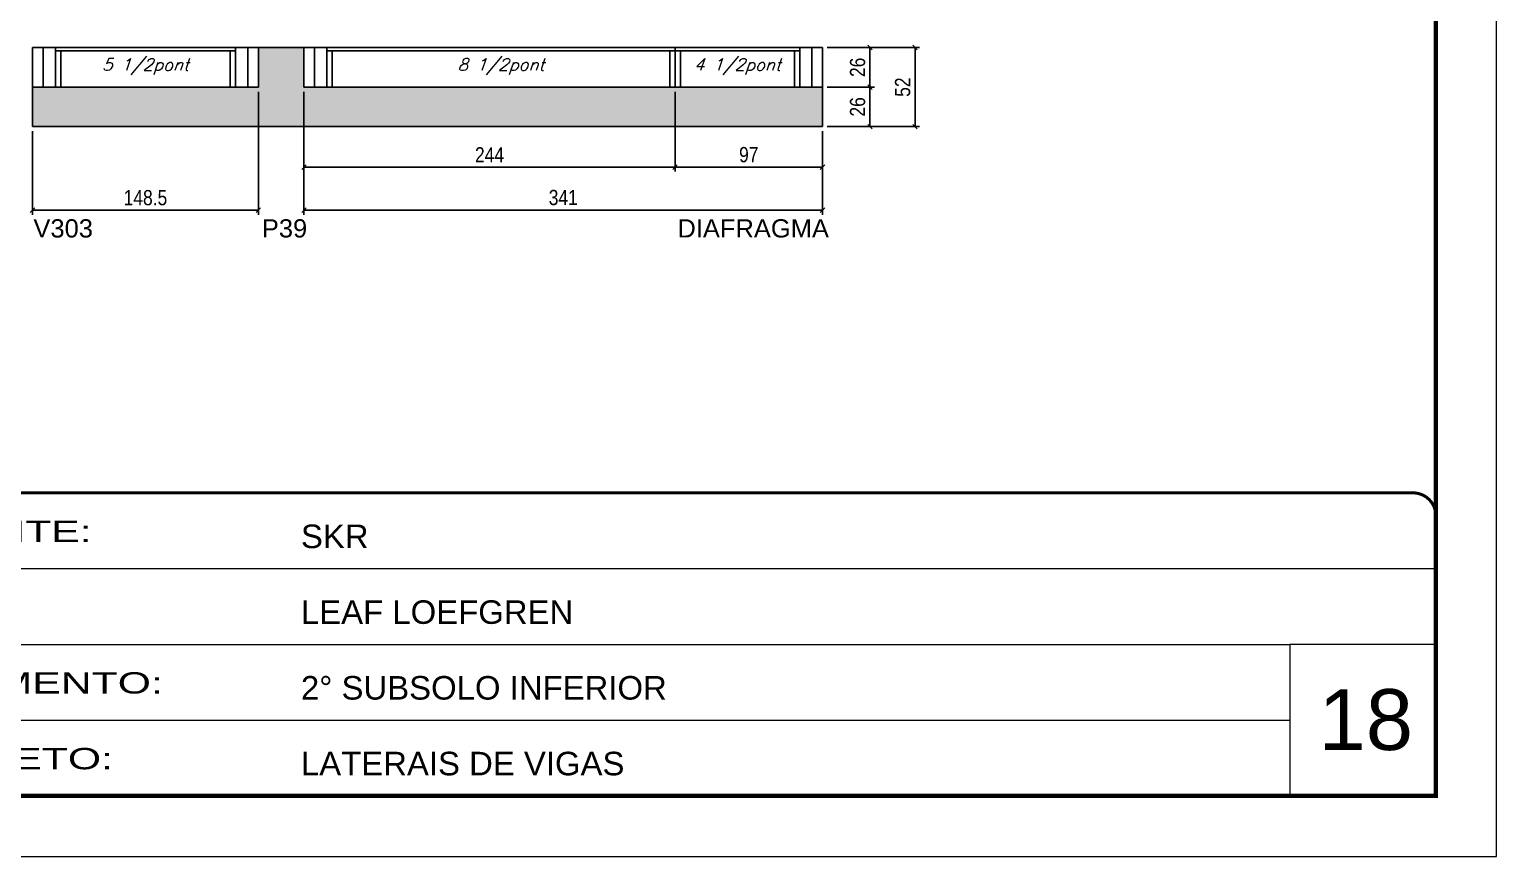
# Model space of a CAD drawing. Extents: x 3309 to 9590, y -2522 to 15424.
# Drawn here: x 5428 to 6393, y 8964 to 9508 of the extents above; entities that cross this region are included whole.
import ezdxf

# ---------------------------------------------------------------- set-up
doc = ezdxf.new("R2010")
doc.units = 0
doc.linetypes.add('CONTINUO', pattern=[0])
doc.linetypes.add('DASHED', pattern=[0.75, 0.5, -0.25])
for name, color, linetype in [('5', 5, 'Continuous'), ('COTA', 241, 'Continuous'), ('Painéis', 200, 'Continuous'), ('SARR_2.2x7', 40, 'Continuous'), ('SARR_3.5x7', 81, 'Continuous'), ('texto', 7, 'Continuous')]:
    doc.layers.add(name, color=color, linetype=linetype)
for name, color, linetype, lineweight in [('CARIMBO', 255, 'Continuous', 9), ('Folhas', 255, 'Continuous', 9), ('SARRAFO DE PRESSAO', 251, 'DASHED', 9)]:
    doc.layers.add(name, color=color, linetype=linetype, lineweight=lineweight)
doc.styles.add('ARIAL', font='arial.ttf')
doc.styles.add('COTA TECNICA', font='techl___.ttf', dxfattribs={"height": 10})
doc.styles.add('Romans', font='romans.shx')
doc.styles.get("Standard").update_dxf_attribs({"font": 'arial.ttf'})
doc.styles.add('Tecnologia', font='')
doc.styles.get('Tecnologia').set_extended_font_data('Forgotten Futurist')
doc.dimstyles.new('PAINEL', dxfattribs={"dimtxt": 10, "dimasz": 3, "dimexe": 3, "dimexo": 3, "dimgap": 3, "dimtad": 1, "dimdec": 1, "dimzin": 12, "dimdsep": 46, "dimtxsty": 'COTA TECNICA', "dimblk1": 'OBLIQUE', "dimblk2": 'OBLIQUE', "dimsah": 1, "dimcen": 0.9, "dimclrd": 4, "dimclre": 4, "dimclrt": 240, "dimadec": 1, "dimazin": 3, "dimtfac": 1, "dimtdec": 1, "dimtmove": 0, "dimatfit": 3, "dimfxl": 1, "dimtolj": 1, "dimtzin": 12, "dimarcsym": 0})

# ---------------------------------------------------------------- blocks, each defined once
blk = doc.blocks.new('9999999999')
at = {"color": 30, "linetype": 'CONTINUO'}
for p, q in [((98564.56, 34379.64), (99583.98, 34379.64)), ((98564.56, 34329.83), (99487.98, 34329.83)), ((99583.98, 34329.83), (99487.98, 34329.83)), ((99487.98, 34329.83), (99487.98, 34230.21)), ((98564.56, 34280.02), (99487.98, 34280.02))]:
    blk.add_line(p, q, dxfattribs=at)
at = {"color": 30, "linetype": 'CONTINUO', "const_width": 2}
blk.add_lwpolyline([(99583.98, 34230.21), (99583.98, 34414.45, 0.414214), (99568.98, 34429.45), (98228.98, 34429.45, 0.414214), (98213.98, 34414.45), (98213.98, 34245.21, 0.414214), (98228.98, 34230.21), (99583.98, 34230.21)], format="xyb", dxfattribs=at)
at = {"layer": 'Folhas'}
blk.add_lwpolyline([(98138.98, 34190.21), (99623.98, 34190.21), (99623.98, 35240.21), (98138.98, 35240.21)], close=True, dxfattribs=at)
at = {"layer": 'Folhas', "color": 30, "const_width": 3}
blk.add_lwpolyline([(98213.98, 34230.21), (99583.98, 34230.21), (99583.98, 35200.21), (98213.98, 35200.21)], close=True, dxfattribs=at)
at = {"color": 7, "linetype": 'Continuous', "ltscale": 5, "style": 'ARIAL'}
for s, height, p in [('SKR', 15.483, (98837.68, 34393.13)), ('LEAF LOEFGREN', 15.4829, (98837.68, 34343.32)), ('2° SUBSOLO INFERIOR', 15.4829, (98837.68, 34293.51)), ('LATERAIS DE VIGAS', 15.4829, (98837.68, 34243.7))]:
    blk.add_text(s, height=height, dxfattribs=at).set_placement(p)
at = {"layer": 'Folhas', "color": 7, "style": 'Tecnologia', "width": 1.5}
for s, p in [('CLIENTE:', (98573.65, 34397.17)), ('PAVIMENTO:', (98573.65, 34297.5)), ('PROJETO:', (98573.65, 34247.69))]:
    blk.add_text(s, height=14, dxfattribs=at).set_placement(p)
blk = doc.blocks.new('_Oblique')
at = {"color": 0, "linetype": 'ByBlock', "lineweight": -2}
blk.add_line((-0.5, -0.5), (0.5, 0.5), dxfattribs=at)
blk = doc.blocks.new('*D1554')
at = {"layer": 'COTA', "color": 4, "lineweight": -2, "transparency": 16777216}
for p, q in [((5952.57, 9495.65), (5983.76, 9495.65)), ((5980.76, 9469.65), (5980.76, 9495.65)), ((5952.57, 9469.65), (5983.76, 9469.65))]:
    blk.add_line(p, q, dxfattribs=at)
at = {"layer": 'Defpoints', "color": 0, "transparency": 16777216}
for p in [(5949.57, 9495.65), (5980.76, 9495.65), (5949.57, 9469.65)]:
    blk.add_point(p, dxfattribs=at)
at = {"layer": 'COTA', "color": 4, "lineweight": -2, "transparency": 16777216, "xscale": 3, "yscale": 3, "zscale": 3}
for p, rotation in [((5980.76, 9495.65), 90), ((5980.76, 9469.65), 270)]:
    blk.add_blockref('_Oblique', p, dxfattribs=dict(at, rotation=rotation))
at = {"layer": 'COTA', "color": 240, "transparency": 16777216, "insert": (5972.66, 9482.65), "char_height": 10, "attachment_point": 5, "rotation": 90, "style": 'COTA TECNICA'}
blk.add_mtext('\\A1;26', dxfattribs=at)
blk = doc.blocks.new('*D1555')
at = {"layer": 'COTA', "color": 4, "lineweight": -2, "transparency": 16777216}
for p, q in [((5608.57, 9466.65), (5608.57, 9385.77)), ((5949.57, 9440.65), (5949.57, 9385.77)), ((5949.57, 9388.77), (5608.57, 9388.77))]:
    blk.add_line(p, q, dxfattribs=at)
at = {"layer": 'Defpoints', "color": 0, "transparency": 16777216}
for p in [(5608.57, 9469.65), (5949.57, 9443.65), (5608.57, 9388.77)]:
    blk.add_point(p, dxfattribs=at)
at = {"layer": 'COTA', "color": 4, "lineweight": -2, "transparency": 16777216, "xscale": 3, "yscale": 3, "zscale": 3, "rotation": 180}
blk.add_blockref('_Oblique', (5608.57, 9388.77), dxfattribs=at)
at = {"layer": 'COTA', "color": 4, "lineweight": -2, "transparency": 16777216, "xscale": 3, "yscale": 3, "zscale": 3}
blk.add_blockref('_Oblique', (5949.57, 9388.77), dxfattribs=at)
at = {"layer": 'COTA', "color": 240, "transparency": 16777216, "insert": (5779.07, 9396.99), "char_height": 10, "attachment_point": 5, "style": 'COTA TECNICA'}
blk.add_mtext('\\A1;341', dxfattribs=at)
blk = doc.blocks.new('*D1556')
at = {"layer": 'COTA', "color": 4, "lineweight": -2, "transparency": 16777216}
for p, q in [((5578.57, 9466.65), (5578.57, 9385.77)), ((5430.07, 9440.65), (5430.07, 9385.77)), ((5578.57, 9388.77), (5430.07, 9388.77))]:
    blk.add_line(p, q, dxfattribs=at)
at = {"layer": 'Defpoints', "color": 0, "transparency": 16777216}
for p in [(5578.57, 9469.65), (5430.07, 9443.65), (5430.07, 9388.77)]:
    blk.add_point(p, dxfattribs=at)
at = {"layer": 'COTA', "color": 4, "lineweight": -2, "transparency": 16777216, "xscale": 3, "yscale": 3, "zscale": 3, "rotation": 180}
blk.add_blockref('_Oblique', (5430.07, 9388.77), dxfattribs=at)
at = {"layer": 'COTA', "color": 4, "lineweight": -2, "transparency": 16777216, "xscale": 3, "yscale": 3, "zscale": 3}
blk.add_blockref('_Oblique', (5578.57, 9388.77), dxfattribs=at)
at = {"layer": 'COTA', "color": 240, "transparency": 16777216, "insert": (5504.32, 9396.9), "char_height": 10, "attachment_point": 5, "style": 'COTA TECNICA'}
blk.add_mtext('\\A1;148.5', dxfattribs=at)
blk = doc.blocks.new('*D1557')
at = {"layer": 'COTA', "color": 4, "lineweight": -2, "transparency": 16777216}
for p, q in [((5608.57, 9466.65), (5608.57, 9414.08)), ((5852.57, 9466.65), (5852.57, 9414.08)), ((5608.57, 9417.08), (5852.57, 9417.08))]:
    blk.add_line(p, q, dxfattribs=at)
at = {"layer": 'Defpoints', "color": 0, "transparency": 16777216}
for p in [(5608.57, 9469.65), (5852.57, 9469.65), (5852.57, 9417.08)]:
    blk.add_point(p, dxfattribs=at)
at = {"layer": 'COTA', "color": 4, "lineweight": -2, "transparency": 16777216, "xscale": 3, "yscale": 3, "zscale": 3, "rotation": 180}
blk.add_blockref('_Oblique', (5608.57, 9417.08), dxfattribs=at)
at = {"layer": 'COTA', "color": 4, "lineweight": -2, "transparency": 16777216, "xscale": 3, "yscale": 3, "zscale": 3}
blk.add_blockref('_Oblique', (5852.57, 9417.08), dxfattribs=at)
at = {"layer": 'COTA', "color": 240, "transparency": 16777216, "insert": (5730.57, 9425.16), "char_height": 10, "attachment_point": 5, "style": 'COTA TECNICA'}
blk.add_mtext('\\A1;244', dxfattribs=at)
blk = doc.blocks.new('*D1558')
at = {"layer": 'COTA', "color": 4, "lineweight": -2, "transparency": 16777216}
for p, q in [((5852.57, 9466.65), (5852.57, 9414.08)), ((5949.57, 9440.65), (5949.57, 9414.08)), ((5852.57, 9417.08), (5949.57, 9417.08))]:
    blk.add_line(p, q, dxfattribs=at)
at = {"layer": 'Defpoints', "color": 0, "transparency": 16777216}
for p in [(5852.57, 9469.65), (5949.57, 9443.65), (5949.57, 9417.08)]:
    blk.add_point(p, dxfattribs=at)
at = {"layer": 'COTA', "color": 4, "lineweight": -2, "transparency": 16777216, "xscale": 3, "yscale": 3, "zscale": 3, "rotation": 180}
blk.add_blockref('_Oblique', (5852.57, 9417.08), dxfattribs=at)
at = {"layer": 'COTA', "color": 4, "lineweight": -2, "transparency": 16777216, "xscale": 3, "yscale": 3, "zscale": 3}
blk.add_blockref('_Oblique', (5949.57, 9417.08), dxfattribs=at)
at = {"layer": 'COTA', "color": 240, "transparency": 16777216, "insert": (5901.07, 9425.19), "char_height": 10, "attachment_point": 5, "style": 'COTA TECNICA'}
blk.add_mtext('\\A1;97', dxfattribs=at)
blk = doc.blocks.new('*D1560')
at = {"layer": 'COTA', "color": 4, "lineweight": -2, "transparency": 16777216}
for p, q in [((5952.57, 9469.65), (5983.76, 9469.65)), ((5980.76, 9469.65), (5980.76, 9443.65)), ((5952.57, 9443.65), (5983.76, 9443.65))]:
    blk.add_line(p, q, dxfattribs=at)
at = {"layer": 'Defpoints', "color": 0, "transparency": 16777216}
for p in [(5949.57, 9469.65), (5949.57, 9443.65), (5980.76, 9443.65)]:
    blk.add_point(p, dxfattribs=at)
at = {"layer": 'COTA', "color": 4, "lineweight": -2, "transparency": 16777216, "xscale": 3, "yscale": 3, "zscale": 3}
for p, rotation in [((5980.76, 9469.65), 90), ((5980.76, 9443.65), 270)]:
    blk.add_blockref('_Oblique', p, dxfattribs=dict(at, rotation=rotation))
at = {"layer": 'COTA', "color": 240, "transparency": 16777216, "insert": (5972.66, 9456.65), "char_height": 10, "attachment_point": 5, "rotation": 90, "style": 'COTA TECNICA'}
blk.add_mtext('\\A1;26', dxfattribs=at)
blk = doc.blocks.new('*D1561')
at = {"layer": 'COTA', "color": 4, "lineweight": -2, "transparency": 16777216}
for p, q in [((5952.57, 9495.65), (6013.4, 9495.65)), ((6010.4, 9443.65), (6010.4, 9495.65)), ((5952.57, 9443.65), (6013.4, 9443.65))]:
    blk.add_line(p, q, dxfattribs=at)
at = {"layer": 'Defpoints', "color": 0, "transparency": 16777216}
for p in [(5949.57, 9495.65), (6010.4, 9495.65), (5949.57, 9443.65)]:
    blk.add_point(p, dxfattribs=at)
at = {"layer": 'COTA', "color": 4, "lineweight": -2, "transparency": 16777216, "xscale": 3, "yscale": 3, "zscale": 3}
for p, rotation in [((6010.4, 9495.65), 90), ((6010.4, 9443.65), 270)]:
    blk.add_blockref('_Oblique', p, dxfattribs=dict(at, rotation=rotation))
at = {"layer": 'COTA', "color": 240, "transparency": 16777216, "insert": (6002.29, 9469.65), "char_height": 10, "attachment_point": 5, "rotation": 90, "style": 'COTA TECNICA'}
blk.add_mtext('\\A1;52', dxfattribs=at)

msp = doc.modelspace()

# ---------------------------------------------------------------- hatches: boundary and pattern name
at = {"layer": 'COTA'}
h = msp.add_hatch(dxfattribs=at)
h.set_pattern_fill('AR-CONC', color=256, scale=0.03)
h.set_pattern_definition([(50, (0, -21.835), (5.46554, -0.4781726), [0.5715, -6.2865]), (355, (0, -21.835), (-1.0573026, 5.7317054), [0.4572, -5.0292175]), (100.451445, (0.4555, -21.875), (4.4082374, 5.2535326), [0.4857003, -5.3427073]), (46.1842, (0, -20.311), (8.1323712, -1.26127), [0.85725, -9.42975]), (96.63556, (0.678, -20.416), (7.122124, 7.422784), [0.728551, -8.014068]), (351.18415, (0, -20.311), (7.122124, 7.422784), [0.685799, -7.543792]), (21, (0.762, -20.692), (4.5484317, -3.067956), [0.5715, -6.2865]), (326, (0.762, -20.692), (1.8540609, 5.525639), [0.4572, -5.0292]), (71.451445, (1.141, -20.9476), (6.4024926, 2.457683), [0.4857003, -5.342698]), (37.5, (0, -21.835), (0.0926581, 2.53665117), [0, -4.96824, 0, -5.1054, 0, -5.04825]), (7.5, (0, -21.835), (2.0045899, 3.00541724), [0, -2.91084, 0, -4.85394, 0, -1.92405]), (327.5, (-1.6993, -21.835), (4.06771786, -0.17186232), [0, -1.905, 0, -5.9436, 0, -7.8867]), (317.5, (-2.4613, -21.835), (4.4438754, 0.7627947), [0, -2.4765, 0, -3.94716, 0, -5.6007])])
h.paths.add_polyline_path([(5608.57, 9469.65), (5608.57, 9495.65), (5578.57, 9495.65), (5578.57, 9469.65), (5430.07, 9469.65), (5430.07, 9443.65), (5949.57, 9443.65), (5949.57, 9469.65)])

# ---------------------------------------------------------------- linework, layer by layer
for p, q in [((5608.57, 9495.65), (5578.57, 9495.65)), ((5430.07, 9443.65), (5430.07, 9469.65)), ((5949.57, 9469.65), (5949.57, 9443.65)), ((5949.57, 9443.65), (5430.07, 9443.65))]:
    msp.add_line(p, q, dxfattribs=at)
at = {"layer": 'Painéis', "linetype": 'ByBlock'}
for p, q in [((5430.07, 9495.65), (5578.57, 9495.65)), ((5430.07, 9469.65), (5430.07, 9495.65)), ((5578.57, 9469.65), (5578.57, 9495.65)), ((5949.57, 9495.65), (5608.57, 9495.65)), ((5608.57, 9469.65), (5608.57, 9495.65)), ((5852.57, 9469.65), (5852.57, 9495.65)), ((5949.57, 9469.65), (5949.57, 9495.65)), ((5430.07, 9469.65), (5578.57, 9469.65)), ((5949.57, 9469.65), (5608.57, 9469.65))]:
    msp.add_line(p, q, dxfattribs=at)
at = {"layer": 'SARR_2.2x7', "linetype": 'Continuous'}
for p, q in [((5437.07, 9469.65), (5437.07, 9495.65)), ((5571.57, 9469.65), (5571.57, 9495.65)), ((5615.57, 9469.65), (5615.57, 9495.65)), ((5942.57, 9469.65), (5942.57, 9495.65)), ((5445.07, 9493.45), (5563.57, 9493.45)), ((5852.57, 9493.45), (5623.57, 9493.45)), ((5934.57, 9493.45), (5852.57, 9493.45))]:
    msp.add_line(p, q, dxfattribs=at)
at = {"layer": 'SARR_3.5x7'}
for p, q in [((5445.07, 9495.65), (5445.07, 9469.65)), ((5563.57, 9495.65), (5563.57, 9469.65)), ((5623.57, 9495.65), (5623.57, 9469.65)), ((5934.57, 9495.65), (5934.57, 9469.65)), ((5448.57, 9493.45), (5448.57, 9469.65)), ((5560.07, 9493.45), (5560.07, 9469.65)), ((5627.07, 9493.45), (5627.07, 9469.65)), ((5849.07, 9493.45), (5849.07, 9469.65)), ((5856.07, 9493.45), (5856.07, 9469.65)), ((5931.07, 9493.45), (5931.07, 9469.65))]:
    msp.add_line(p, q, dxfattribs=at)

# ---------------------------------------------------------------- block references
at = {"layer": 'SARRAFO DE PRESSAO', "color": 6, "linetype": 'ByBlock'}
msp.add_blockref('9999999999', (-93231.11, -25226.65), dxfattribs=at)

# ---------------------------------------------------------------- texts
at = {"layer": '5', "linetype": 'Continuous'}
for s, p in [('V303', (5430.65, 9370.76)), ('P39', (5580.87, 9370.76)), ('DIAFRAGMA', (5854.14, 9370.76))]:
    msp.add_text(s, height=12, rotation=0.00004, dxfattribs=at).set_placement(p)
at = {"layer": 'CARIMBO', "style": 'ARIAL'}
msp.add_text('18', height=40, dxfattribs=at).set_placement((6275.73, 9033.7))
at = {"layer": 'texto', "color": 2, "char_height": 8, "attachment_point": 5, "style": 'Romans'}
for s, insert in [('{\\Q19;\\C256;5 1/2pont}', (5504.32, 9483.15)), ('{\\Q19;\\C256;8 1/2pont}', (5738.07, 9483.15)), ('{\\Q19;\\C256;4 1/2pont}', (5893.57, 9483.15))]:
    msp.add_mtext(s, dxfattribs=dict(at, insert=insert))

# ---------------------------------------------------------------- dimensions: what is measured, and where the dimension line sits
at = {"layer": 'COTA'}
for base, p1, p2, angle, picture, middle in [((5980.76, 9495.65), (5949.57, 9469.65), (5949.57, 9495.65), 90, '*D1554', (5972.66, 9482.65)), ((6010.4, 9495.65), (5949.57, 9443.65), (5949.57, 9495.65), 90, '*D1561', (6002.29, 9469.65)), ((5430.07, 9388.77), (5578.57, 9469.65), (5430.07, 9443.65), 180, '*D1556', (5504.32, 9396.9)), ((5608.57, 9388.77), (5949.57, 9443.65), (5608.57, 9469.65), 180, '*D1555', (5779.07, 9396.99)), ((5980.76, 9443.65), (5949.57, 9469.65), (5949.57, 9443.65), 90, '*D1560', (5972.66, 9456.65))]:
    dim = msp.add_linear_dim(base=base, p1=p1, p2=p2, angle=angle, dimstyle='PAINEL', dxfattribs=at)
    dim.commit()
    dim.dimension.update_dxf_attribs({"geometry": picture, "text_midpoint": middle})
dim = msp.add_linear_dim(base=(5852.57, 9417.08), p1=(5608.57, 9469.65), p2=(5852.57, 9469.65), dimstyle='PAINEL', dxfattribs=at)
dim.commit()
dim.dimension.update_dxf_attribs({"geometry": '*D1557', "text_midpoint": (5730.57, 9425.16)})
dim = msp.add_linear_dim(base=(5949.57, 9417.08), p1=(5852.57, 9469.65), p2=(5949.57, 9443.65), dimstyle='PAINEL', override={"dimtmove": 1}, dxfattribs=at)
dim.commit()
dim.dimension.update_dxf_attribs({"geometry": '*D1558', "text_midpoint": (5901.07, 9425.19)})

doc.saveas('drawing.dxf')
